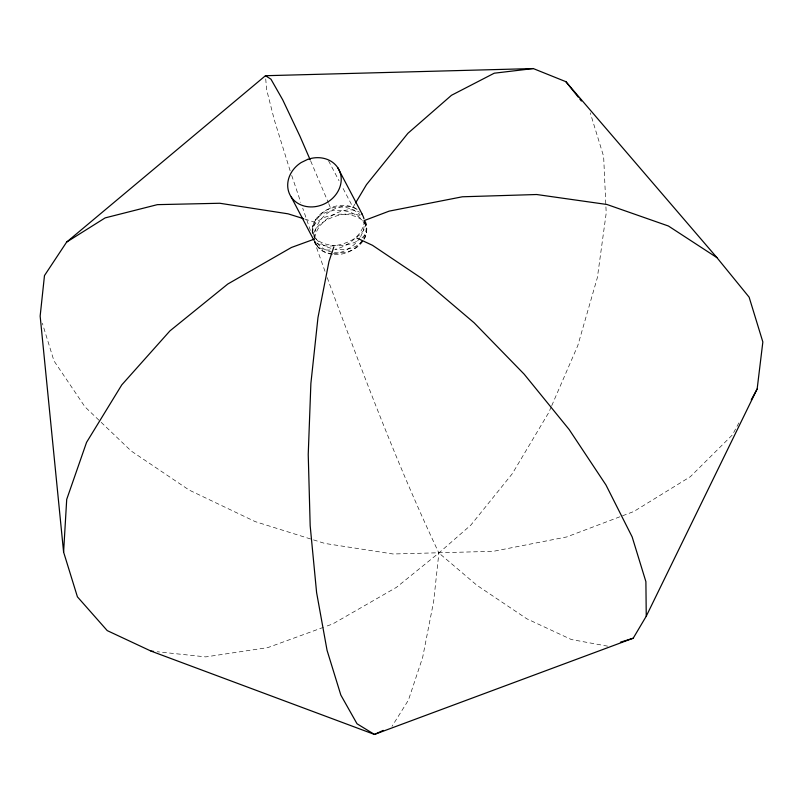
<?xml version="1.0" encoding="UTF-8"?>
<svg xmlns="http://www.w3.org/2000/svg" width="803" height="803" viewBox="0 0 803 803"><rect width="100%" height="100%" fill="white"/><g stroke="black" fill="none" stroke-linecap="round" stroke-linejoin="round"><path stroke-width="0.6" stroke-dasharray="4.01 3.01" d="M327.253 277.637L329.772 284.704C363.598 375.111 397.535 465.68 438.88 552.976L433.68 601.296L422.649 657.446L408.436 700.106L391.994 726.364M551.249 406.8L548.79 412.471L512.314 473.69L470.879 525.062L438.88 552.976L396.391 587.384L332.773 623.921L324.653 626.882M551.741 405.666L577.799 345.571L597.382 277.557L606.205 213.066L603.645 156.485L590.265 112.852M360.607 236.704L363.378 230.612L364.522 224.479L364.241 221.578M313.511 233.181L315.76 228.985A27.543 14.263 -18.5 0 1 361.591 216.509M738.901 422.85L732.426 434.885L690.359 476.701L633.808 511.521L621.07 516.339M354.906 204.082L352.979 207.315L341.917 186.266M619.906 516.781L566.627 536.966L493.413 551.31L393.068 553.99L324.773 543.42L255.234 521.619L189.177 490.081L131.12 450.945L84.998 406.87L53.972 360.878L42.328 323.167M323.489 627.314L267.75 647.63L205.759 656.894L157.227 651.745M607.67 646.164L571.345 639.529L526.728 618.742L476.852 585.236L438.88 552.976M304.799 219.068L314.465 222.1M313.752 236.373C318.55 242.857 326.921 244.945 334.57 245.638A27.372 15.709 -3.8 0 0 358.359 240.488M328.527 160.781L339.007 180.725M314.505 241.352L316.252 244.674M310.711 161.042L328.286 202.537M328.738 203.641L330.716 208.479M310.43 230.481L302.731 208.188M314.214 241.091L325.145 271.735M290.134 170.758L274.375 120.099L266.636 89.675L265.652 78.042M291.71 175.435L300.764 202.336M314.756 238.31L314.475 235.409L315.619 229.277L318.389 223.184A27.543 20.647 -39 0 1 357.987 209.834M364.14 220.604A27.342 16.291 -32.6 0 1 357.385 235.952L352.376 240.719A27.342 16.291 -32.6 0 1 334.791 249.372M330.063 250.034A27.342 16.291 -32.6 0 1 314.947 240.418M314.866 238.1A27.342 16.291 -32.6 0 1 332.492 215.144A27.342 16.291 -32.6 0 1 359.634 212.283M363.849 222.24A27.151 19.603 4.6 0 1 363.458 240.057M362.755 240.92A27.151 19.603 4.6 0 1 335.524 249.221M330.936 248.247A27.151 19.603 4.6 0 1 313.421 223.565L316.231 218.968A27.151 19.603 4.6 0 1 363.197 221.307M365.957 222.742A27.543 14.263 -18.5 0 1 365.485 226.707L363.237 230.903L359.373 235.028L354.163 238.812A27.543 14.263 -18.5 0 1 314.364 240.629M365.385 220.835A27.543 23.779 -27.7 0 1 333.586 254.461M332.462 254.33A27.543 23.779 -27.7 0 1 314.465 241.402M312.728 232.82A27.543 23.779 -27.7 0 1 326.209 210.195L332.673 207.054A27.543 23.779 -27.7 0 1 358.509 210.607M360.005 237.678A27.543 20.647 -39 0 1 332.984 253.557M331.94 253.557A27.543 20.647 -39 0 1 315.037 241.171M362.053 237.829A27.372 15.709 -3.8 0 0 365.245 223.515L361.992 220.012A27.372 15.709 -3.8 0 0 327.845 216.238A27.372 15.709 -3.8 0 0 313.21 235.42M364.823 221.568A27.031 22.996 -2.8 0 1 363.458 240.268M362.775 241.332A27.031 22.996 -2.8 0 1 333.396 252.433M332.251 252.202A27.031 22.996 -2.8 0 1 315.96 241.573M312.769 233.683A27.031 22.996 -2.8 0 1 313.461 224.127C316.462 215.666 324.231 209.884 332.753 207.756A27.031 22.996 -2.8 0 1 360.366 215.043"/><path stroke-width="1.2" d="M63.598 552.083L40.15 316.101L44.476 275.58L66.649 242.074L265.462 75.713L533.272 68.566L565.894 81.685L716.918 257.622L749.129 297.17L762.85 341.958L757.159 388.933L646.254 616.212L633.216 638.214L374.459 734.434L151.004 651.092L107.231 630.606L77.419 596.83L63.598 552.083L66.709 499.396L86.553 442.373L121.765 384.898L169.945 330.886L227.811 284.011L291.429 247.475L314.635 239.013M333.867 246.842L328.989 261.487L317.968 317.637L310.881 383.453L308.232 454.448L310.179 525.784L316.603 592.604L327.062 650.35L340.843 695.087L357.014 723.764L374.459 734.434L383.232 730.399M751.267 399.874L757.159 388.933M355.548 203.008L366.459 184.68L407.904 133.308L451.487 95.286L494.246 73.203L533.272 68.566M66.649 242.074L105.163 217.884L157.398 204.645L219.791 203.259L288.086 213.829L303.604 218.697M364.14 220.604L389.164 211.129L462.387 196.785L536.665 194.517L606.938 204.484L668.417 226.014L716.918 257.622M620.438 642.189L633.216 638.214M151.004 651.092L153.493 651.353M356.974 238.089L372.482 245.306L422.358 278.812L474.091 322.766L524.148 374.158L569.136 429.495L605.974 485.002L632.152 536.906L645.893 581.653L646.254 616.212M265.462 75.713L270.942 79.166L282.696 99.793L299.941 136.199L310.219 159.907M565.894 81.685L578.29 97.163M579.836 99.1L581.382 101.037M337.702 167.576L362.153 214.11M291.218 197.026L313.923 240.238M361.731 213.728A27.543 20.647 -39 0 1 363.96 218.717M307.639 159.406L301.165 162.547A27.543 23.779 -27.7 0 0 299.017 203.992A27.543 23.779 -27.7 0 0 340.803 183.716A27.543 23.779 -27.7 0 0 307.639 159.406"/></g></svg>
